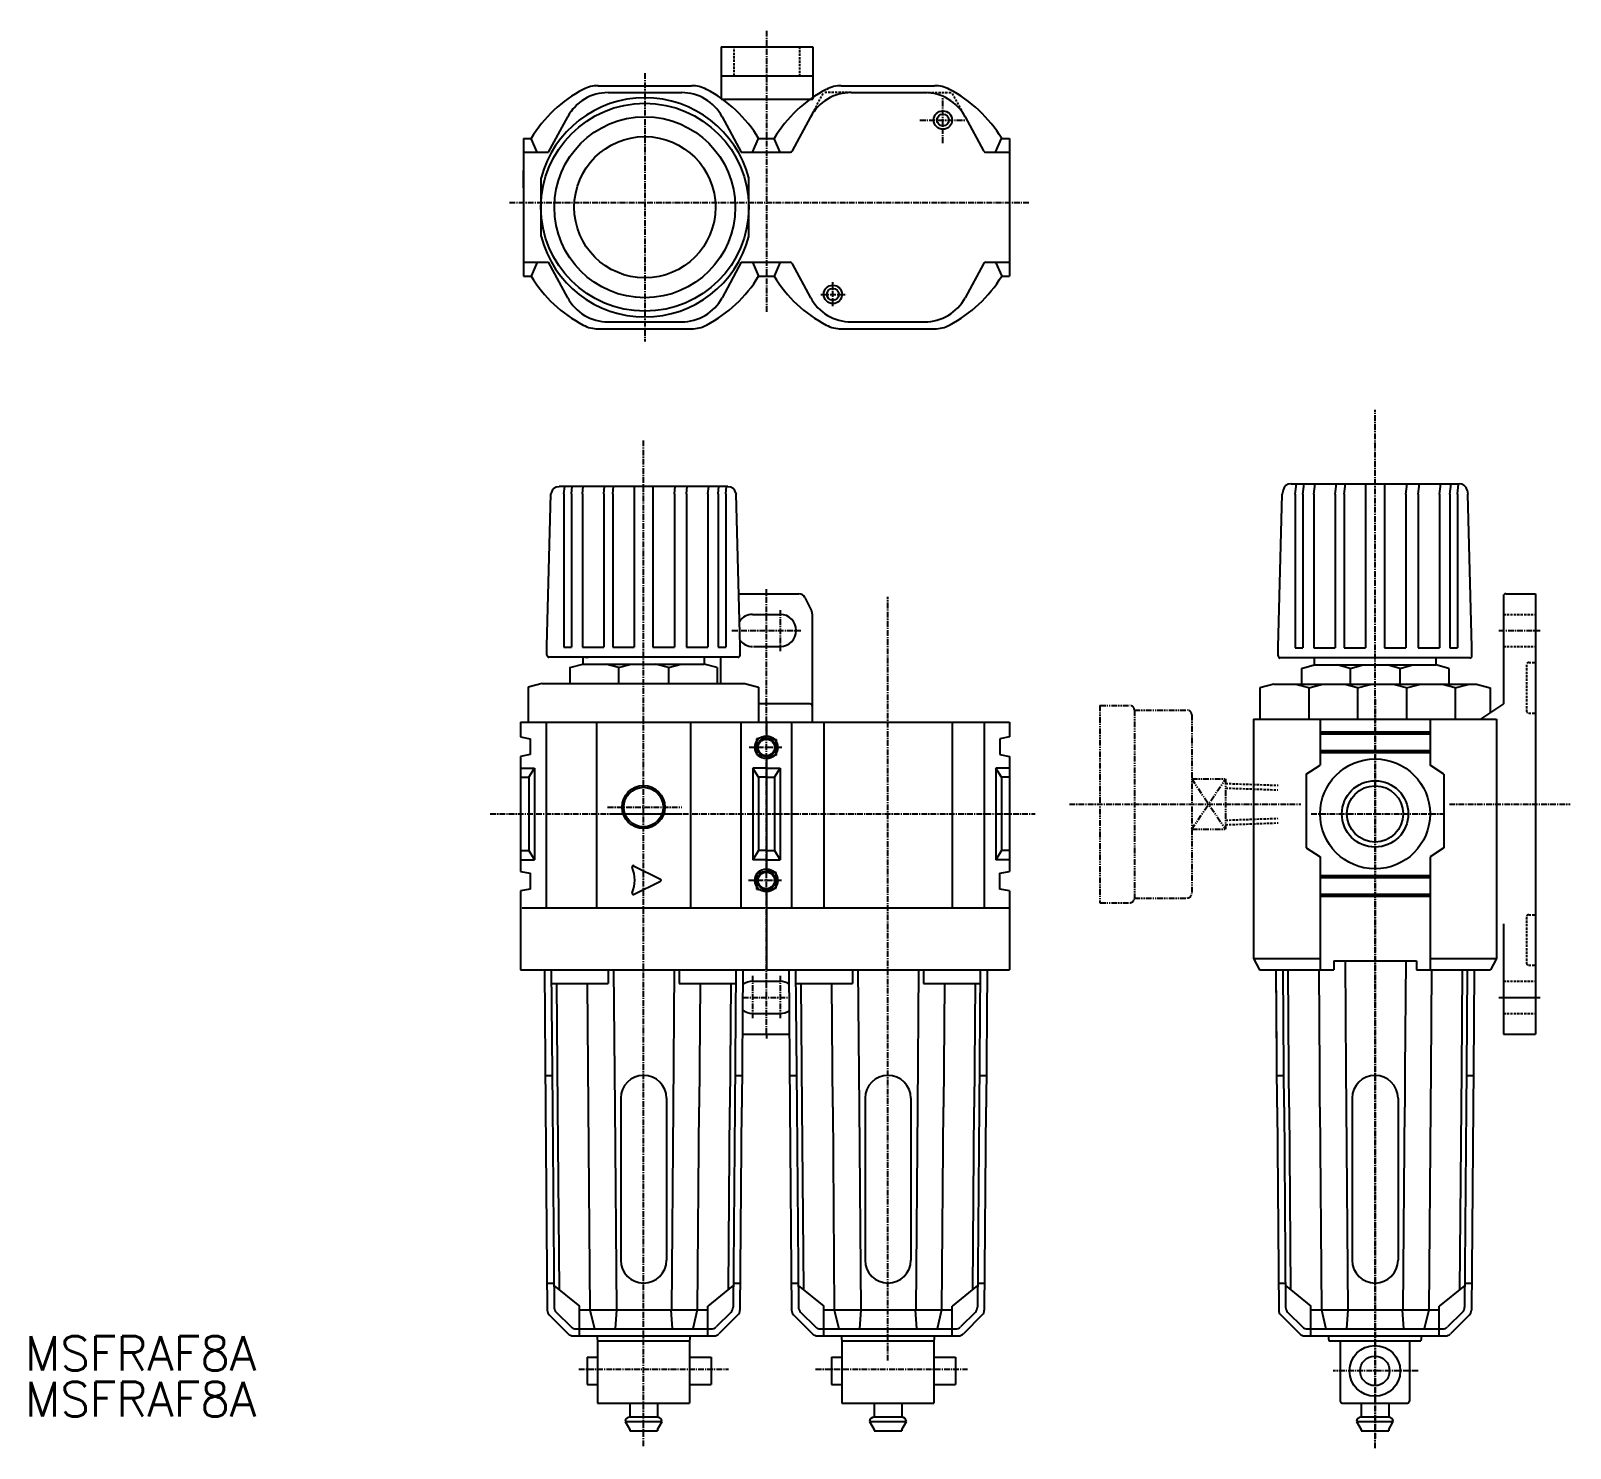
# Model space of a CAD drawing. Extents: x 65 to 400, y 41 to 350.
import ezdxf
from ezdxf.enums import TextEntityAlignment as Align

# ---------------------------------------------------------------- set-up
doc = ezdxf.new("R2010")
doc.units = 0
for name, pattern in [('CENTER', [2, 1.25, -0.25, 0.25, -0.25]), ('DASHED', [0.75, 0.5, -0.25]), ('PHANTOM', [2.5, 1.25, -0.25, 0.25, -0.25, 0.25, -0.25])]:
    doc.linetypes.add(name, pattern=pattern)
doc.layers.get('0').update_dxf_attribs({"linetype": 'CONTINUOUS'})
doc.layers.add('CENTER', color=1, linetype='CENTER')
doc.styles.get("Standard").update_dxf_attribs({"font": 'txt.shx', "bigfont": 'extfont.shx'})

msp = doc.modelspace()

# ---------------------------------------------------------------- linework, layer by layer
at = {"color": 7, "linetype": 'CONTINUOUS'}
for p, q in [((215.14, 346.73), (215.14, 335.26)), ((215.14, 346.73), (235.14, 346.73)), ((235.14, 346.73), (235.14, 335.26)), ((215.14, 340.41), (235.14, 340.41)), ((188.35, 338.23), (208.72, 338.23)), ((190.51, 336.73), (206.56, 336.73)), ((241.35, 338.23), (261.72, 338.23)), ((243.5, 336.73), (259.56, 336.73)), ((215.14, 335.26), (235.14, 335.26)), ((177.53, 323.73), (181.7, 331.47)), ((215.36, 331.47), (219.53, 323.73)), ((230.71, 324.06), (234.7, 331.47)), ((268.36, 331.47), (272.35, 324.06)), ((172.03, 326.73), (173.71, 326.73)), ((172.03, 326.73), (172.03, 296.73)), ((175.03, 323.73), (173.71, 326.73)), ((222.03, 323.73), (223.28, 326.73)), ((223.35, 326.73), (225.03, 326.73)), ((225.03, 326.73), (226.71, 326.73)), ((228.03, 323.73), (226.71, 326.73)), ((275.03, 323.73), (276.28, 326.73)), ((276.35, 326.73), (278.03, 326.73)), ((278.03, 326.73), (278.03, 296.73)), ((172.03, 323.73), (177.53, 323.73)), ((219.53, 323.73), (225.03, 323.73)), ((225.03, 323.73), (230.16, 323.73)), ((272.91, 323.73), (278.03, 323.73)), ((172.03, 315.99), (172.03, 319.73)), ((175.9, 305.33), (175.9, 318.13)), ((221.19, 305.33), (221.19, 318.13)), ((172.03, 299.73), (177.53, 299.73)), ((175.03, 299.73), (173.71, 296.73)), ((181.7, 291.99), (177.53, 299.73)), ((219.53, 299.73), (215.36, 291.99)), ((219.53, 299.73), (225.03, 299.73)), ((222.03, 299.73), (223.35, 296.73)), ((225.03, 299.73), (230.16, 299.73)), ((228.03, 299.73), (226.71, 296.73)), ((234.7, 291.99), (230.71, 299.4)), ((272.35, 299.4), (268.36, 291.99)), ((272.91, 299.73), (278.03, 299.73)), ((275.03, 299.73), (276.35, 296.73)), ((172.03, 296.73), (173.71, 296.73)), ((223.35, 296.73), (225.03, 296.73)), ((225.03, 296.73), (226.71, 296.73)), ((276.35, 296.73), (278.03, 296.73)), ((190.51, 286.73), (206.56, 286.73)), ((243.5, 286.73), (259.56, 286.73)), ((188.35, 285.23), (208.72, 285.23)), ((241.35, 285.23), (261.72, 285.23)), ((177.18, 216), (178.06, 249.22)), ((178.1, 249.4), (178.06, 249.22)), ((216.65, 250.81), (179.82, 250.81)), ((180.87, 249.22), (181.05, 250.81)), ((180.87, 249.22), (180.87, 215.8)), ((182.52, 249.22), (182.7, 250.81)), ((182.52, 249.22), (182.52, 215.8)), ((184.92, 249.22), (185.1, 250.81)), ((184.92, 249.22), (184.92, 215.8)), ((189.58, 249.22), (189.76, 250.81)), ((189.58, 249.22), (189.58, 215.8)), ((191.52, 249.22), (191.7, 250.81)), ((191.52, 249.22), (191.52, 215.8)), ((196.18, 250.81), (196.18, 215.8)), ((200.29, 250.81), (200.29, 215.8)), ((204.96, 249.22), (205.14, 250.81)), ((204.96, 249.22), (204.96, 215.8)), ((207.61, 249.22), (207.79, 250.81)), ((207.61, 249.22), (207.61, 215.8)), ((212.27, 249.22), (212.45, 250.81)), ((212.27, 249.22), (212.27, 215.8)), ((214.51, 249.22), (214.69, 250.81)), ((214.51, 249.22), (214.51, 215.8)), ((216.16, 249.22), (216.34, 250.81)), ((216.16, 249.22), (216.16, 215.8)), ((218.38, 249.4), (218.41, 249.22)), ((219.29, 216), (218.41, 249.22)), ((336.67, 215.84), (337.55, 249.15)), ((337.73, 250.04), (337.55, 249.15)), ((339.46, 251.46), (376.11, 251.46)), ((340.37, 249.15), (340.64, 251.46)), ((340.37, 249.15), (340.37, 215.64)), ((342.02, 249.15), (342.29, 251.46)), ((342.02, 249.15), (342.02, 215.64)), ((344.43, 249.15), (344.69, 251.46)), ((344.43, 249.15), (344.43, 215.64)), ((349.1, 249.15), (349.36, 251.46)), ((349.1, 249.15), (349.1, 215.64)), ((351.04, 249.15), (351.31, 251.46)), ((351.04, 249.15), (351.04, 215.64)), ((355.72, 251.46), (355.72, 215.64)), ((359.84, 251.46), (359.84, 215.64)), ((364.52, 249.15), (364.78, 251.46)), ((364.52, 249.15), (364.52, 215.64)), ((367.18, 249.15), (367.44, 251.46)), ((367.18, 249.15), (367.18, 215.64)), ((371.85, 249.15), (372.12, 251.46)), ((371.85, 249.15), (371.85, 215.64)), ((374.1, 249.15), (374.36, 251.46)), ((374.1, 249.15), (374.1, 215.64)), ((375.75, 249.15), (376.01, 251.46)), ((375.75, 249.15), (375.75, 215.64)), ((377.83, 250.04), (378.01, 249.15)), ((378.89, 215.84), (378.01, 249.15)), ((218.99, 227.46), (232.1, 227.46)), ((233.45, 226.63), (234.87, 223.77)), ((385.78, 226.96), (385.78, 203.46)), ((386.28, 227.46), (392.78, 227.46)), ((392.78, 227.46), (392.78, 131.46)), ((222.03, 222.96), (228.03, 222.96)), ((235.03, 223.1), (235.03, 199.68)), ((392.78, 222.46), (392.78, 201.46)), ((177.18, 214.06), (177.18, 216)), ((180.87, 215.8), (182.52, 215.8)), ((184.92, 215.8), (189.58, 215.8)), ((191.52, 215.8), (196.18, 215.8)), ((200.29, 215.8), (204.96, 215.8)), ((207.61, 215.8), (212.27, 215.8)), ((214.51, 215.8), (216.16, 215.8)), ((219.29, 214.06), (219.29, 216)), ((222.23, 215.96), (228.03, 215.96)), ((336.67, 213.89), (336.67, 215.84)), ((340.37, 215.64), (342.02, 215.64)), ((344.43, 215.64), (349.1, 215.64)), ((351.04, 215.64), (355.72, 215.64)), ((359.84, 215.64), (364.52, 215.64)), ((367.18, 215.64), (371.85, 215.64)), ((374.1, 215.64), (375.75, 215.64)), ((378.89, 213.9), (378.89, 215.84)), ((218.85, 213.62), (177.62, 213.62)), ((182.15, 211.36), (184.97, 212.11)), ((184.97, 213.62), (184.97, 212.11)), ((184.97, 212.11), (211.49, 212.11)), ((185.45, 213.62), (186.25, 213.62)), ((185.45, 213.62), (186.25, 213.62)), ((211.02, 213.62), (186.25, 213.62)), ((192.8, 211.36), (189.99, 212.11)), ((192.8, 211.36), (195.62, 212.11)), ((203.66, 211.36), (200.84, 212.11)), ((203.66, 211.36), (206.47, 212.11)), ((211.49, 213.62), (211.49, 212.11)), ((214.31, 211.36), (211.49, 212.11)), ((215.03, 213.62), (215.03, 207.89)), ((378.45, 213.46), (337.11, 213.46)), ((341.7, 211.19), (344.52, 211.95)), ((344.52, 213.46), (344.52, 211.95)), ((344.52, 211.95), (371.04, 211.95)), ((352.35, 211.19), (349.54, 211.95)), ((352.35, 211.19), (355.17, 211.95)), ((363.21, 211.19), (360.39, 211.95)), ((363.21, 211.19), (366.02, 211.95)), ((371.04, 213.46), (371.04, 211.95)), ((373.86, 211.19), (371.04, 211.95)), ((182.15, 211.36), (182.15, 207.89)), ((192.8, 211.36), (192.8, 207.89)), ((203.66, 211.36), (203.66, 207.89)), ((214.31, 211.36), (214.31, 207.89)), ((341.7, 211.19), (341.7, 207.73)), ((352.35, 211.19), (352.35, 207.73)), ((363.21, 211.19), (363.21, 207.73)), ((373.86, 211.19), (373.86, 207.73)), ((176.13, 207.89), (173.11, 207.08)), ((173.11, 207.08), (173.11, 201.86)), ((176.13, 207.89), (220.34, 207.89)), ((220.34, 207.89), (223.35, 207.08)), ((223.35, 207.08), (223.35, 199.46)), ((335.67, 207.73), (332.66, 206.92)), ((332.66, 206.92), (332.66, 200.1)), ((335.67, 207.73), (379.89, 207.73)), ((343.31, 206.92), (340.5, 207.67)), ((343.31, 206.92), (346.13, 207.67)), ((343.31, 206.92), (343.31, 200.1)), ((353.97, 206.92), (351.15, 207.67)), ((353.97, 206.92), (356.78, 207.67)), ((353.97, 206.92), (353.97, 200.1)), ((364.62, 206.92), (361.81, 207.67)), ((364.62, 206.92), (367.44, 207.67)), ((364.62, 206.92), (364.62, 200.1)), ((375.28, 206.92), (372.46, 207.67)), ((375.28, 206.92), (378.09, 207.67)), ((375.28, 206.92), (375.28, 200.1)), ((379.89, 207.73), (382.9, 206.92)), ((382.9, 206.92), (382.9, 201.54)), ((173.11, 201.86), (173.11, 199.46)), ((234.53, 203.46), (223.35, 203.46)), ((385.78, 203.46), (380.75, 200.1)), ((171.43, 199.46), (278.05, 199.46)), ((171.43, 199.46), (171.43, 196.24)), ((176.99, 199.46), (176.99, 158.96)), ((187.97, 199.46), (187.97, 158.96)), ((208.5, 199.46), (208.5, 158.96)), ((219.47, 199.46), (219.47, 158.96)), ((225.03, 199.68), (225.03, 196.24)), ((225.03, 199.46), (225.03, 196.06)), ((225.05, 199.46), (225.05, 196.06)), ((230.53, 199.46), (230.53, 158.96)), ((237.55, 199.46), (237.55, 158.96)), ((265.55, 199.46), (265.55, 158.96)), ((272.55, 199.46), (272.55, 158.96)), ((278.05, 199.46), (278.05, 196.24)), ((331.28, 200.1), (331.28, 147.96)), ((331.28, 200.1), (384.28, 200.1)), ((345.78, 200.1), (345.78, 190.09)), ((369.78, 200.1), (369.78, 190.09)), ((384.28, 200.1), (384.28, 147.96)), ((171.43, 196.24), (173.55, 195.84)), ((173.55, 195.84), (173.55, 192.4)), ((225.03, 196.24), (222.91, 195.84)), ((222.91, 195.84), (222.91, 192.4)), ((225.03, 196.06), (227.13, 195.66)), ((225.05, 196.06), (227.15, 195.66)), ((227.13, 195.66), (227.13, 192.26)), ((227.15, 195.66), (227.15, 192.26)), ((278.05, 196.24), (275.95, 195.84)), ((275.95, 195.84), (275.95, 192.4)), ((345.78, 197.38), (369.78, 197.38)), ((345.78, 196.95), (369.78, 196.95)), ((173.55, 192.4), (171.43, 192)), ((171.43, 192), (171.43, 166.91)), ((222.91, 192.4), (225.03, 192)), ((227.13, 192.26), (225.03, 191.86)), ((225.03, 192), (225.03, 166.91)), ((225.03, 191.86), (225.03, 167.06)), ((227.15, 192.26), (225.05, 191.86)), ((225.05, 191.86), (225.05, 167.06)), ((275.95, 192.4), (278.05, 192)), ((278.05, 192), (278.05, 166.91)), ((345.78, 193.28), (369.78, 193.28)), ((345.78, 192.85), (369.78, 192.85)), ((171.43, 189.46), (174.46, 189.46)), ((173.2, 187.46), (174.46, 189.46)), ((174.46, 189.46), (174.46, 169.46)), ((225.09, 189.45), (222.05, 189.45)), ((223.32, 187.45), (222.05, 189.45)), ((222.05, 189.45), (222.05, 169.45)), ((225.01, 189.45), (228.04, 189.45)), ((226.78, 187.45), (228.04, 189.45)), ((228.04, 189.45), (228.05, 169.45)), ((278.09, 189.45), (275.05, 189.45)), ((276.32, 187.45), (275.05, 189.45)), ((275.05, 189.45), (275.05, 169.45)), ((342.78, 188.09), (345.78, 190.09)), ((342.78, 188.09), (342.78, 172.09)), ((372.78, 188.09), (369.78, 190.09)), ((372.78, 188.09), (372.78, 172.09)), ((171.43, 187.46), (173.2, 187.46)), ((173.2, 187.46), (173.2, 171.46)), ((223.32, 187.45), (223.31, 171.45)), ((225.09, 187.45), (223.32, 187.45)), ((225.01, 187.45), (226.78, 187.45)), ((226.78, 187.45), (226.78, 171.45)), ((276.32, 187.45), (276.31, 171.45)), ((278.09, 187.45), (276.32, 187.45)), ((171.43, 171.46), (173.2, 171.46)), ((173.2, 171.46), (174.46, 169.46)), ((223.31, 171.45), (222.05, 169.45)), ((225.08, 171.45), (223.31, 171.45)), ((225.01, 171.45), (226.78, 171.45)), ((226.78, 171.45), (228.05, 169.45)), ((276.31, 171.45), (275.05, 169.45)), ((278.08, 171.45), (276.31, 171.45)), ((342.78, 172.09), (345.78, 170.09)), ((372.78, 172.09), (369.78, 170.09)), ((171.43, 169.46), (174.46, 169.46)), ((196.09, 168.16), (201.91, 165.25)), ((225.08, 169.45), (222.05, 169.45)), ((225.01, 169.45), (228.05, 169.45)), ((278.08, 169.45), (275.05, 169.45)), ((345.78, 170.09), (345.78, 145.46)), ((369.78, 170.09), (369.78, 145.46)), ((171.43, 166.91), (173.55, 166.51)), ((173.55, 166.51), (173.55, 163.07)), ((196.09, 161.89), (201.91, 164.8)), ((222.91, 166.51), (225.03, 166.91)), ((222.91, 166.51), (222.91, 163.07)), ((225.03, 167.06), (227.13, 166.66)), ((227.15, 166.66), (225.05, 167.06)), ((227.13, 166.66), (227.13, 163.26)), ((227.15, 163.26), (227.15, 166.66)), ((275.95, 166.51), (278.05, 166.91)), ((275.95, 163.07), (275.95, 166.51)), ((345.78, 166.06), (369.78, 166.06)), ((345.78, 165.63), (369.78, 165.63)), ((173.55, 163.07), (171.43, 162.67)), ((171.43, 162.67), (171.43, 145.46)), ((222.91, 163.07), (225.03, 162.67)), ((227.13, 163.26), (225.03, 162.86)), ((225.03, 162.86), (225.03, 148.06)), ((225.05, 162.86), (227.15, 163.26)), ((225.05, 162.86), (225.05, 145.46)), ((278.05, 162.67), (275.95, 163.07)), ((278.05, 162.67), (278.05, 145.46)), ((345.78, 161.96), (369.78, 161.96)), ((345.78, 161.53), (369.78, 161.53)), ((171.76, 158.96), (224.76, 158.96)), ((225.05, 158.96), (278.05, 158.96)), ((385.78, 155.46), (385.78, 131.46)), ((331.28, 147.96), (332.58, 145.46)), ((331.28, 147.96), (345.78, 147.96)), ((369.78, 147.96), (384.28, 147.96)), ((384.28, 147.96), (382.98, 145.46)), ((171.43, 145.46), (189.26, 145.46)), ((176.62, 145.46), (176.86, 115.53)), ((178.12, 145.46), (178.36, 115.53)), ((189.26, 145.46), (207.26, 145.46)), ((190.51, 145.46), (190.51, 142.46)), ((191.72, 145.46), (191.96, 115.53)), ((204.95, 145.46), (204.72, 115.53)), ((206.01, 145.46), (206.01, 142.46)), ((207.26, 145.46), (224.76, 145.46)), ((218.39, 145.46), (218.15, 115.53)), ((219.89, 145.46), (219.65, 115.53)), ((225.05, 145.46), (242.55, 145.46)), ((229.91, 145.46), (230.15, 115.53)), ((231.41, 145.46), (231.65, 115.53)), ((242.55, 145.46), (260.55, 145.46)), ((243.8, 145.46), (243.8, 142.46)), ((245.01, 145.46), (245.25, 115.53)), ((258.24, 145.46), (258.01, 115.53)), ((259.3, 145.46), (259.3, 142.46)), ((260.55, 145.46), (278.05, 145.46)), ((271.68, 145.46), (271.44, 115.53)), ((273.18, 145.46), (272.94, 115.53)), ((332.58, 145.46), (348.78, 145.46)), ((336.15, 145.46), (336.39, 115.53)), ((336.16, 145.46), (336.3, 127.57)), ((337.66, 145.46), (337.82, 123.57)), ((338.78, 145.46), (338.93, 123.57)), ((345.48, 145.46), (345.63, 123.57)), ((348.78, 147.46), (348.78, 145.46)), ((348.78, 147.46), (366.78, 147.46)), ((351.24, 147.46), (351.42, 123.57)), ((364.48, 147.46), (364.3, 123.57)), ((366.78, 147.46), (366.78, 145.46)), ((366.78, 145.46), (382.98, 145.46)), ((370.09, 145.46), (369.93, 123.57)), ((376.78, 145.46), (376.63, 123.57)), ((377.9, 145.46), (377.74, 123.57)), ((379.4, 145.46), (379.24, 123.57)), ((178.15, 142.46), (190.51, 142.46)), ((179.26, 142.46), (179.47, 115.53)), ((185.95, 142.46), (186.17, 115.53)), ((206.01, 142.46), (218.37, 142.46)), ((210.56, 142.46), (210.35, 115.53)), ((217.26, 142.46), (217.04, 115.53)), ((222.03, 142.96), (228.03, 142.96)), ((231.44, 142.46), (243.8, 142.46)), ((232.55, 142.46), (232.76, 115.53)), ((239.24, 142.46), (239.46, 115.53)), ((259.3, 142.46), (271.66, 142.46)), ((263.85, 142.46), (263.64, 115.53)), ((270.55, 142.46), (270.33, 115.53)), ((222.03, 135.96), (228.03, 135.96)), ((219.83, 131.46), (230.09, 131.46)), ((225.03, 131.46), (225.03, 130.46)), ((385.78, 131.46), (392.78, 131.46)), ((176.81, 122.46), (178.31, 122.46)), ((218.2, 122.46), (219.7, 122.46)), ((230.1, 122.46), (231.6, 122.46)), ((271.49, 122.46), (272.99, 122.46)), ((336.33, 122.46), (337.83, 122.46)), ((337.82, 123.57), (337.89, 115.53)), ((338.93, 123.57), (339, 115.53)), ((345.63, 123.57), (345.69, 115.53)), ((351.42, 123.57), (351.48, 115.53)), ((364.3, 123.57), (364.24, 115.53)), ((369.93, 123.57), (369.87, 115.53)), ((376.63, 123.57), (376.57, 115.53)), ((377.74, 123.57), (377.68, 115.53)), ((377.73, 122.46), (379.23, 122.46)), ((379.24, 123.57), (379.18, 115.53)), ((176.89, 115.53), (177.25, 71.27)), ((178.39, 115.53), (178.75, 71.9)), ((179.5, 115.53), (179.83, 75.75)), ((186.2, 115.53), (186.56, 71.33)), ((191.99, 115.53), (192.35, 71.33)), ((193.26, 117.46), (193.26, 115.53)), ((193.26, 115.53), (193.26, 82.16)), ((203.26, 117.46), (203.26, 115.53)), ((203.26, 115.53), (203.26, 82.16)), ((204.68, 115.53), (204.33, 71.33)), ((210.31, 115.53), (209.96, 71.33)), ((217.01, 115.53), (216.69, 75.75)), ((218.12, 115.53), (217.77, 71.9)), ((219.62, 115.53), (219.26, 71.27)), ((230.18, 115.53), (230.54, 71.27)), ((231.68, 115.53), (232.04, 71.9)), ((232.79, 115.53), (233.12, 75.75)), ((239.49, 115.53), (239.85, 71.33)), ((245.28, 115.53), (245.64, 71.33)), ((246.55, 117.46), (246.55, 115.53)), ((246.55, 115.53), (246.55, 82.16)), ((256.55, 117.46), (256.55, 115.53)), ((256.55, 115.53), (256.55, 82.16)), ((257.97, 115.53), (257.62, 71.33)), ((263.6, 115.53), (263.25, 71.33)), ((270.3, 115.53), (269.98, 75.75)), ((271.41, 115.53), (271.06, 71.9)), ((272.91, 115.53), (272.55, 71.27)), ((336.42, 115.53), (336.78, 71.27)), ((337.92, 115.53), (338.27, 71.9)), ((339.03, 115.53), (339.35, 75.75)), ((345.72, 115.53), (346.08, 71.33)), ((351.51, 115.53), (351.87, 71.33)), ((352.78, 117.46), (352.78, 115.53)), ((352.78, 115.53), (352.78, 82.16)), ((362.78, 117.46), (362.78, 115.53)), ((362.78, 115.53), (362.78, 82.16)), ((364.21, 115.53), (363.85, 71.33)), ((369.84, 115.53), (369.48, 71.33)), ((376.53, 115.53), (376.21, 75.75)), ((377.64, 115.53), (377.29, 71.9)), ((379.14, 115.53), (378.79, 71.27)), ((177.21, 77.16), (178.71, 77.16)), ((178.71, 76.66), (184.26, 72.16)), ((217.8, 76.66), (212.26, 72.16)), ((217.8, 77.16), (219.3, 77.16)), ((230.5, 77.16), (232, 77.16)), ((232, 76.66), (237.55, 72.16)), ((271.09, 76.66), (265.55, 72.16)), ((271.09, 77.16), (272.59, 77.16)), ((336.73, 77.16), (338.23, 77.16)), ((338.23, 76.66), (343.78, 72.16)), ((377.33, 76.66), (371.78, 72.16)), ((377.33, 77.16), (378.83, 77.16)), ((179.19, 70.85), (182.44, 67.59)), ((184.26, 65.66), (184.26, 72.16)), ((184.26, 71.33), (212.26, 71.33)), ((186.56, 71.33), (187.52, 67.16)), ((192.35, 71.33), (192.05, 67.16)), ((204.17, 71.33), (204.46, 67.16)), ((209.96, 71.33), (208.99, 67.16)), ((212.26, 65.66), (212.26, 72.16)), ((217.33, 70.85), (214.07, 67.59)), ((232.48, 70.85), (235.73, 67.59)), ((237.55, 65.66), (237.55, 72.16)), ((237.55, 71.33), (265.55, 71.33)), ((239.85, 71.33), (240.81, 67.16)), ((245.64, 71.33), (245.34, 67.16)), ((257.46, 71.33), (257.75, 67.16)), ((263.25, 71.33), (262.28, 67.16)), ((265.55, 65.66), (265.55, 72.16)), ((270.62, 70.85), (267.36, 67.59)), ((338.71, 70.85), (341.96, 67.59)), ((343.78, 65.66), (343.78, 72.16)), ((343.78, 71.33), (371.78, 71.33)), ((346.08, 71.33), (347.05, 67.16)), ((351.87, 71.33), (351.57, 67.16)), ((363.69, 71.33), (363.99, 67.16)), ((369.48, 71.33), (368.52, 67.16)), ((371.78, 65.66), (371.78, 72.16)), ((376.85, 70.85), (373.6, 67.59)), ((177.69, 70.22), (181.82, 66.09)), ((183.5, 67.16), (213.01, 67.16)), ((218.82, 70.22), (214.7, 66.09)), ((230.98, 70.22), (235.11, 66.09)), ((236.79, 67.16), (266.3, 67.16)), ((272.11, 70.22), (267.99, 66.09)), ((337.21, 70.22), (341.34, 66.09)), ((343.02, 67.16), (372.54, 67.16)), ((378.35, 70.22), (374.22, 66.09)), ((182.88, 65.66), (213.63, 65.66)), ((188.07, 65.66), (188.22, 64.55)), ((188.22, 64.55), (208.29, 64.55)), ((188.22, 64.55), (188.22, 50.98)), ((208.44, 65.66), (208.29, 64.55)), ((208.29, 64.55), (208.29, 50.98)), ((236.17, 65.66), (266.93, 65.66)), ((241.36, 65.66), (241.51, 64.55)), ((241.51, 64.55), (241.51, 50.98)), ((241.51, 64.55), (261.58, 64.55)), ((261.73, 65.66), (261.58, 64.55)), ((261.58, 64.55), (261.58, 50.98)), ((342.4, 65.66), (373.16, 65.66)), ((347.55, 65.66), (347.7, 64.55)), ((347.7, 64.55), (367.77, 64.55)), ((350.2, 64.55), (350.2, 51.39)), ((365.27, 64.55), (365.27, 51.39)), ((367.91, 65.66), (367.77, 64.55)), ((185.93, 61.02), (188.22, 61.02)), ((185.93, 61.02), (185.93, 55.02)), ((208.29, 61.02), (212.97, 61.02)), ((212.97, 61.02), (212.97, 55.02)), ((239.22, 61.02), (239.22, 55.02)), ((239.22, 61.02), (241.51, 61.02)), ((261.58, 61.02), (266.26, 61.02)), ((266.26, 61.02), (266.26, 55.02)), ((185.93, 55.02), (188.22, 55.02)), ((208.29, 55.02), (212.97, 55.02)), ((239.22, 55.02), (241.51, 55.02)), ((261.58, 55.02), (266.26, 55.02)), ((188.22, 50.98), (208.29, 50.98)), ((195.24, 50.98), (195.24, 47.97)), ((201.27, 50.98), (201.27, 47.97)), ((241.51, 50.98), (261.58, 50.98)), ((248.53, 50.98), (248.53, 47.97)), ((254.56, 50.98), (254.56, 47.97)), ((350.6, 50.98), (364.87, 50.98)), ((354.72, 50.98), (354.72, 47.97)), ((360.75, 50.98), (360.75, 47.97)), ((195.24, 47.97), (201.27, 47.97)), ((248.53, 47.97), (254.56, 47.97)), ((354.72, 47.97), (360.75, 47.97)), ((194.24, 46.96), (195.24, 45.22)), ((194.24, 46.96), (202.28, 46.96)), ((195.24, 45.22), (195.24, 44.96)), ((195.24, 44.96), (201.27, 44.96)), ((201.27, 45.22), (202.28, 46.96)), ((201.27, 45.22), (201.27, 44.96)), ((247.53, 46.96), (255.57, 46.96)), ((247.53, 46.96), (248.53, 45.22)), ((248.53, 45.22), (248.53, 44.96)), ((248.53, 44.96), (254.56, 44.96)), ((254.56, 45.22), (255.57, 46.96)), ((254.56, 45.22), (254.56, 44.96)), ((353.71, 46.96), (361.75, 46.96)), ((353.71, 46.96), (354.72, 45.22)), ((354.72, 45.22), (354.72, 44.96)), ((354.72, 44.96), (360.75, 44.96)), ((360.75, 45.22), (361.75, 46.96)), ((360.75, 45.22), (360.75, 44.96))]:
    msp.add_line(p, q, dxfattribs=at)
at = {"color": 3, "linetype": 'DASHED'}
for p, q in [((218.04, 340.41), (218.04, 346.73)), ((232.25, 346.73), (232.25, 340.41)), ((385.78, 222.96), (392.78, 222.96)), ((385.78, 215.96), (392.78, 215.96)), ((390.78, 211.96), (390.78, 201.96)), ((391.28, 212.46), (392.78, 212.46)), ((391.28, 201.46), (392.78, 201.46)), ((325.18, 186.1), (336.64, 185.7)), ((325.18, 185.1), (336.6, 184.7)), ((325.18, 178.1), (336.6, 178.5)), ((325.18, 177.1), (336.64, 177.5)), ((390.78, 156.96), (390.78, 146.96)), ((391.28, 157.46), (392.78, 157.46)), ((391.28, 146.46), (392.78, 146.46)), ((385.78, 142.96), (392.78, 142.96)), ((385.78, 135.96), (392.78, 135.96))]:
    msp.add_line(p, q, dxfattribs=at)
at = {"color": 7, "linetype": 'DASHED'}
for p, q in [((234.7, 331.47), (237.53, 336.73)), ((243.5, 336.73), (237.53, 336.73)), ((259.56, 336.73), (265.53, 336.73)), ((268.36, 331.47), (265.53, 336.73))]:
    msp.add_line(p, q, dxfattribs=at)
at = {"color": 3, "linetype": 'PHANTOM'}
for p, q in [((297.78, 203.1), (304.29, 203.1)), ((297.78, 203.1), (297.78, 160.1)), ((305.29, 202.1), (305.29, 161.1)), ((305.29, 202.09), (316.8, 202.09)), ((317.8, 201.09), (317.8, 162.12)), ((317.8, 187.1), (325.18, 187.1)), ((317.8, 176.1), (325.18, 187.1)), ((317.8, 187.1), (325.18, 176.1)), ((325.18, 187.1), (325.18, 176.1)), ((317.8, 176.1), (325.18, 176.1)), ((297.78, 160.1), (304.29, 160.1)), ((305.29, 161.12), (316.8, 161.12))]:
    msp.add_line(p, q, dxfattribs=at)
at = {"color": 7, "linetype": 'CONTINUOUS'}
for centre, radius in [((198.53, 311.73), 22.66), ((263.53, 330.73), 2), ((198.53, 311.73), 19.73), ((263.53, 330.73), 1.3), ((198.53, 311.73), 15.4), ((239.53, 292.73), 2), ((239.53, 292.73), 1.3), ((225.03, 193.96), 2.5), ((225.03, 193.96), 2), ((225.03, 193.96), 1.82), ((357.78, 179.46), 11.99), ((198.23, 180.96), 4.68), ((198.23, 180.96), 4.3), ((357.78, 179.46), 6.13), ((225.03, 164.96), 2.5), ((225.03, 164.96), 2), ((225.03, 164.96), 2), ((225.03, 164.96), 1.82), ((357.73, 58.02), 5.53), ((357.73, 58.02), 3.22)]:
    msp.add_circle(centre, radius, dxfattribs=at)
at = {"color": 3, "linetype": 'CONTINUOUS'}
msp.add_circle((357.78, 179.46), 7.24, dxfattribs=at)
at = {"color": 7, "linetype": 'CONTINUOUS'}
for centre, radius, start, end in [((198.53, 311.73), 29, 117.5802, 148.8526), ((190.51, 326.73), 10, 90, 151.6992), ((188.35, 331.23), 7, 90, 117.5802), ((206.56, 326.73), 10, 28.3008, 90), ((208.72, 331.23), 7, 62.4198, 90), ((198.53, 311.73), 29, 31.1474, 62.4198), ((251.53, 311.73), 29, 117.5802, 148.8526), ((243.5, 326.73), 10, 90, 151.6992), ((241.35, 331.23), 7, 90, 117.5802), ((259.56, 326.73), 10, 28.3008, 90), ((261.72, 331.23), 7, 62.4198, 90), ((251.53, 311.73), 29, 31.1474, 62.4198), ((198.54, 312.19), 23.41, 14.7019, 165.2981), ((230.16, 324.36), 0.625, 270, 331.6992), ((272.91, 324.36), 0.625, 208.3008, 270), ((198.54, 311.2), 23.39, 194.5272, 345.4728), ((230.16, 299.11), 0.625, 28.3008, 90), ((272.91, 299.11), 0.625, 90, 151.6992), ((198.53, 311.73), 29, 211.1474, 242.4198), ((198.53, 311.73), 29, 297.5802, 328.8526), ((251.53, 311.73), 29, 211.1474, 242.4198), ((251.53, 311.73), 29, 297.5802, 328.8526), ((190.51, 296.73), 10, 208.3008, 270), ((206.56, 296.73), 10, 270, 331.6992), ((243.5, 296.73), 10, 208.3008, 270), ((259.56, 296.73), 10, 270, 331.6992), ((188.35, 292.23), 7, 242.4198, 270), ((208.72, 292.23), 7, 270, 297.5802), ((241.35, 292.23), 7, 242.4198, 270), ((261.72, 292.23), 7, 270, 297.5802), ((179.82, 249.05), 1.75, 90, 168.6901), ((216.65, 249.05), 1.75, 11.3099, 90), ((339.46, 249.7), 1.76, 90, 168.6901), ((376.11, 249.7), 1.76, 11.3099, 90), ((232.1, 225.96), 1.5, 26.5651, 90), ((386.28, 226.96), 0.5, 90, 180), ((222.03, 219.46), 3.5, 90, 145.5072), ((228.03, 219.46), 3.5, 270, 90), ((233.53, 223.1), 1.5, 0, 26.5651), ((222.03, 219.46), 3.5, 217.5325, 270), ((177.62, 214.06), 0.439, 180, 270), ((218.85, 214.06), 0.441, 270, 0), ((337.11, 213.89), 0.44, 180, 270), ((378.45, 213.9), 0.442, 270, 0), ((234.53, 202.96), 0.5, 0, 90), ((195.98, 167.93), 0.253, 63.4141, 203.7808), ((189.39, 165.03), 6.95, 336.1775, 23.7808), ((201.8, 165.02), 0.253, 296.5442, 63.4141), ((195.98, 162.12), 0.253, 156.1775, 296.5442), ((222.03, 139.46), 3.5, 90, 127.1314), ((228.03, 139.46), 3.5, 55.8406, 90), ((222.03, 139.46), 3.5, 231.9376, 270), ((228.03, 139.46), 3.5, 270, 305.0904), ((198.26, 117.46), 5, 0, 180), ((251.55, 117.46), 5, 0, 180), ((357.78, 117.46), 5, 0, 180), ((198.26, 82.16), 5, 180, 0), ((251.55, 82.16), 5, 180, 0), ((357.78, 82.16), 5, 180, 0), ((178.75, 71.28), 1.5, 180.457, 225), ((180.25, 71.91), 1.5, 180.457, 225), ((216.27, 71.91), 1.5, 315, 359.543), ((217.76, 71.28), 1.5, 315, 359.543), ((232.04, 71.28), 1.5, 180.457, 225), ((233.54, 71.91), 1.5, 180.457, 225), ((269.56, 71.91), 1.5, 315, 359.543), ((271.05, 71.28), 1.5, 315, 359.543), ((338.28, 71.28), 1.5, 180.457, 225), ((339.77, 71.91), 1.5, 180.457, 225), ((375.79, 71.91), 1.5, 315, 359.543), ((377.29, 71.28), 1.5, 315, 359.543), ((183.5, 68.66), 1.5, 225, 270), ((213.01, 68.66), 1.5, 270, 315), ((236.79, 68.66), 1.5, 225, 270), ((266.3, 68.66), 1.5, 270, 315), ((343.02, 68.66), 1.5, 225, 270), ((372.54, 68.66), 1.5, 270, 315), ((182.88, 67.16), 1.5, 225, 270), ((213.63, 67.16), 1.5, 270, 315), ((236.17, 67.16), 1.5, 225, 270), ((266.93, 67.16), 1.5, 270, 315), ((342.4, 67.16), 1.5, 225, 270), ((373.16, 67.16), 1.5, 270, 315), ((350.6, 51.39), 0.402, 180, 270), ((364.87, 51.39), 0.402, 270, 0), ((195.24, 46.96), 1, 90, 180), ((201.27, 46.96), 1, 0, 90), ((248.53, 46.96), 1, 90, 180), ((254.56, 46.96), 1, 0, 90), ((354.72, 46.96), 1, 90, 180), ((360.75, 46.96), 1, 0, 90)]:
    msp.add_arc(centre, radius, start, end, dxfattribs=at)
at = {"color": 3, "linetype": 'DASHED'}
for centre, start, end in [((391.28, 211.96), 90, 180), ((391.28, 201.96), 180, 270), ((391.28, 156.96), 90, 180), ((391.28, 146.96), 180, 270)]:
    msp.add_arc(centre, 0.5, start, end, dxfattribs=at)
at = {"color": 3, "linetype": 'PHANTOM'}
for centre, start, end in [((304.29, 202.1), 0, 90), ((316.8, 201.09), 0, 90), ((316.8, 162.12), 270, 0), ((304.29, 161.1), 270, 0)]:
    msp.add_arc(centre, 1, start, end, dxfattribs=at)
at = {"layer": 'CENTER', "color": 1, "linetype": 'CENTER'}
for p, q in [((225.03, 350.2), (225.03, 288.88)), ((198.53, 340.95), (198.53, 282.45)), ((263.53, 325.73), (263.53, 335.73)), ((258.53, 330.73), (268.53, 330.73)), ((169.03, 312.73), (282.52, 312.73)), ((239.53, 290.18), (239.53, 295.68)), ((236.94, 292.73), (242.46, 292.73)), ((357.78, 41.16), (357.78, 267.58)), ((198.23, 41.61), (198.27, 260.99)), ((225.03, 131.46), (225.03, 228.46)), ((251.55, 60.28), (251.55, 226.78)), ((228.03, 223.89), (228.03, 214.96)), ((217.53, 219.46), (232.53, 219.46)), ((384.78, 219.46), (393.78, 219.46)), ((357.78, 204.46), (357.78, 43.29)), ((228.42, 193.96), (221.26, 193.96)), ((291.12, 181.6), (341.58, 181.6)), ((373.98, 181.6), (400.34, 181.6)), ((164.83, 179.46), (283.63, 179.46)), ((190.42, 180.96), (206.63, 180.96)), ((191.69, 179.46), (206.37, 179.46)), ((343.84, 179.46), (372.57, 179.46)), ((228.36, 164.96), (221.12, 164.96)), ((222.03, 144.14), (222.03, 134.96)), ((228.03, 144.14), (228.03, 134.96)), ((219.9, 139.46), (230.02, 139.46)), ((384.78, 139.46), (393.78, 139.46)), ((385.78, 139.46), (392.78, 139.46)), ((184.15, 58.37), (216.75, 58.37)), ((235.78, 58.37), (268.89, 58.37)), ((367.15, 58.02), (348.62, 58.02))]:
    msp.add_line(p, q, dxfattribs=at)

# ---------------------------------------------------------------- texts
at = {"color": 7, "linetype": 'CONTINUOUS'}
for p in [(63.33, 61.86), (63.33, 51.86)]:
    msp.add_text('MSFRAF8A', height=7.5, dxfattribs=at).set_placement(p, align=Align.MIDDLE_LEFT)

doc.saveas('drawing.dxf')
